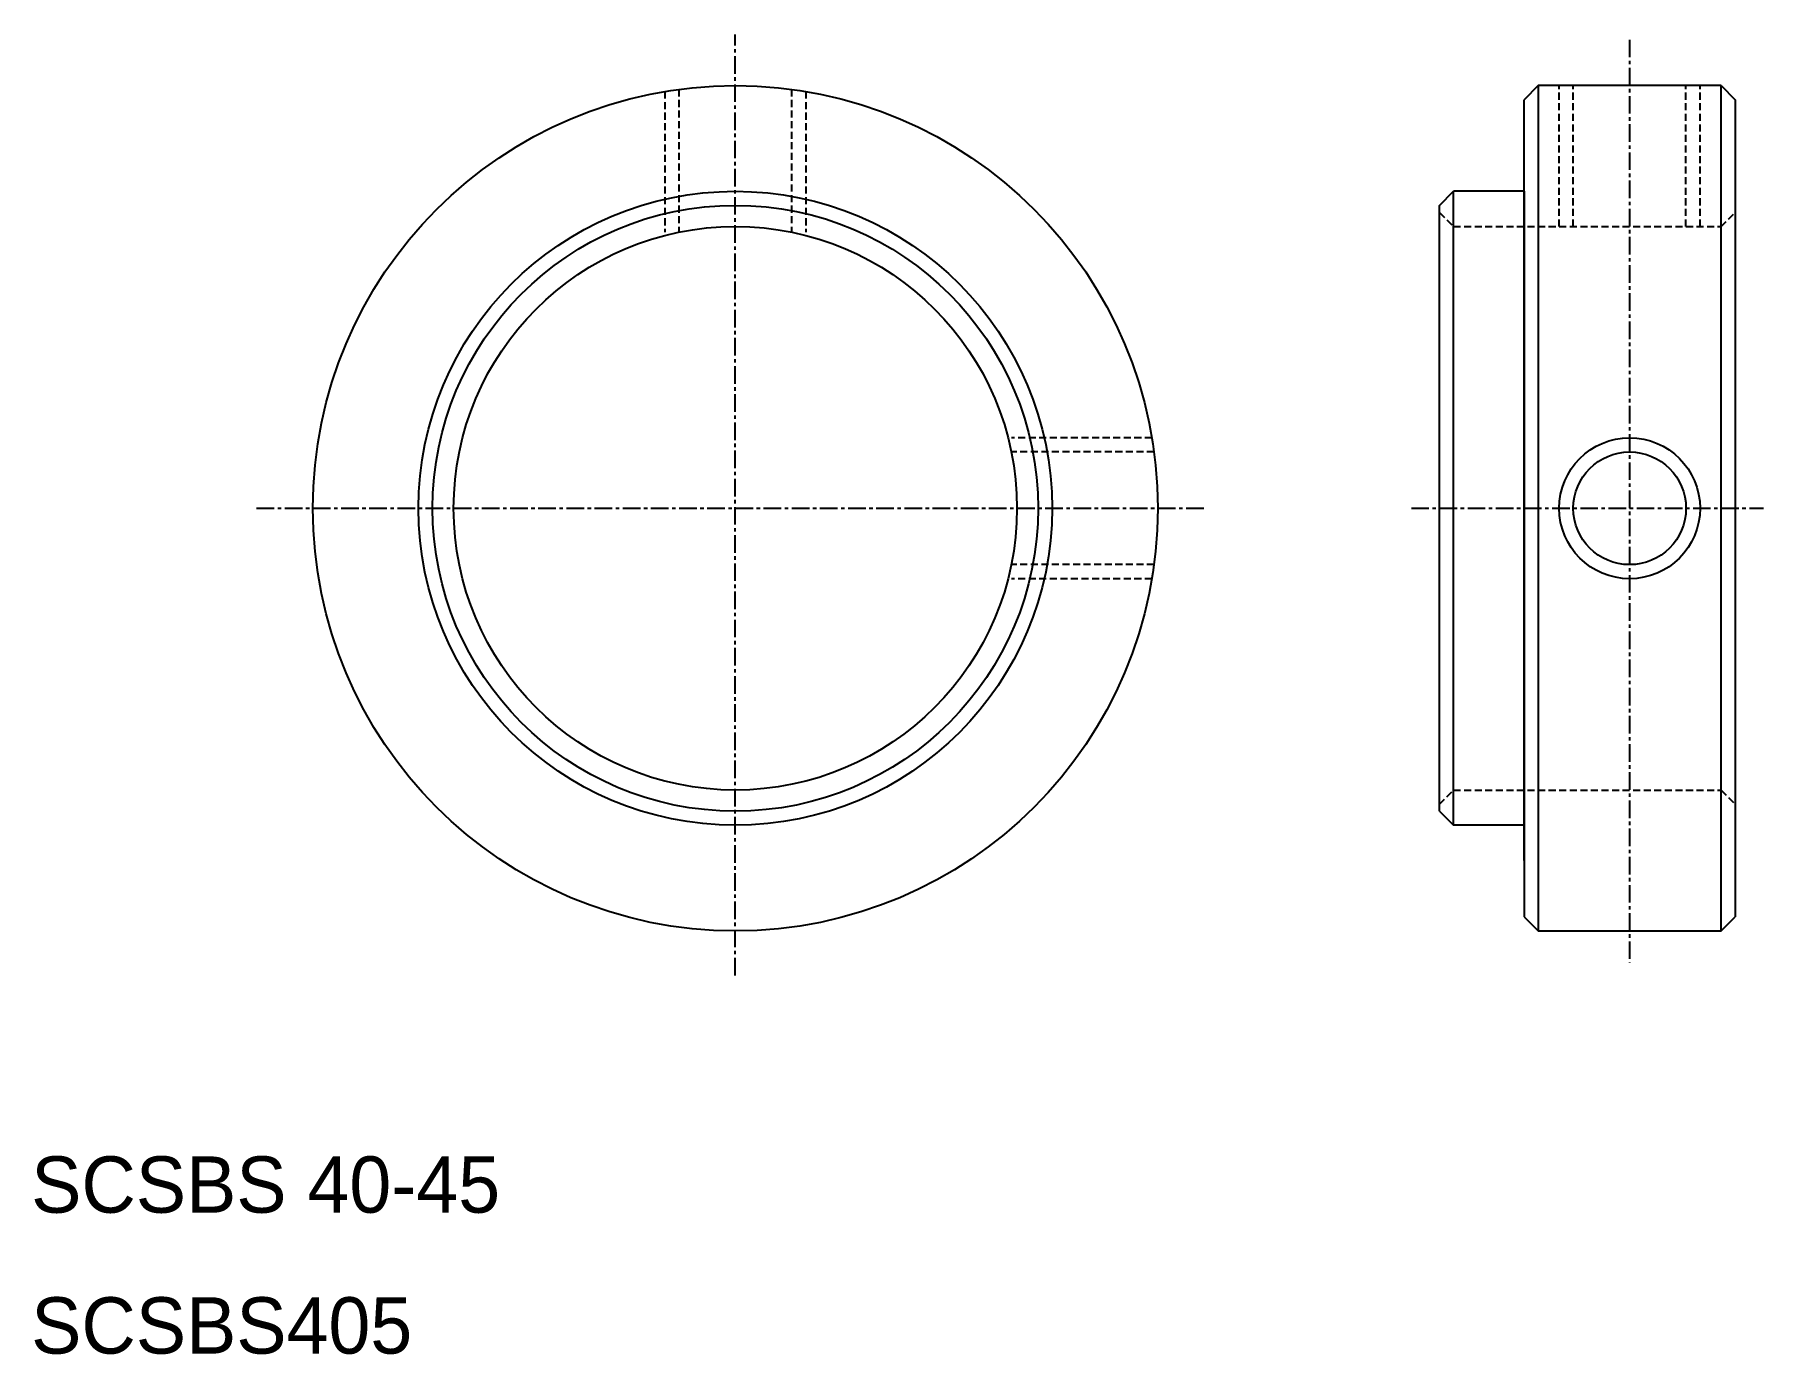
# Model space of a CAD drawing. Extents: x 10 to 133, y 10 to 104.
import ezdxf

# ---------------------------------------------------------------- set-up
doc = ezdxf.new("R2010")
doc.units = 0
doc.linetypes.add('CENTER', pattern=[2, 1.25, -0.25, 0.25, -0.25])
doc.linetypes.add('DASHED', pattern=[0.75, 0.5, -0.25])
doc.layers.get('0').update_dxf_attribs({"linetype": 'CONTINUOUS'})
doc.layers.add('CENTER', color=1, linetype='CENTER')

msp = doc.modelspace()

# ---------------------------------------------------------------- linework, layer by layer
at = {"color": 3, "linetype": 'DASHED'}
for p, q in [((55, 99.58), (55, 89.6)), ((56, 99.73), (56, 89.6)), ((64, 99.73), (64, 89.6)), ((65, 99.58), (65, 89.6)), ((118.5, 90), (118.5, 100)), ((119.5, 90), (119.5, 100)), ((127.5, 90), (127.5, 100)), ((128.5, 90), (128.5, 100)), ((110, 91), (111, 90)), ((130, 90), (131, 91)), ((111, 90), (130, 90)), ((89.58, 75), (79.6, 75)), ((89.73, 74), (79.6, 74)), ((89.73, 66), (79.6, 66)), ((89.58, 65), (79.6, 65)), ((110, 49), (111, 50)), ((111, 50), (130, 50)), ((130, 50), (131, 49))]:
    msp.add_line(p, q, dxfattribs=at)
at = {"color": 7, "linetype": 'CONTINUOUS'}
for p, q in [((117, 100), (116, 99)), ((130, 100), (117, 100)), ((117, 100), (117, 40)), ((130, 100), (131, 99)), ((130, 40), (130, 100)), ((116, 89), (116, 99)), ((131, 99), (131, 41)), ((110, 91.5), (111, 92.5)), ((111, 47.5), (111, 92.5)), ((116, 92.5), (111, 92.5)), ((116, 92.5), (116, 41)), ((110, 48.5), (110, 91.5)), ((116, 51), (116, 89)), ((116, 45), (116, 51)), ((110, 48.5), (111, 47.5)), ((116, 47.5), (111, 47.5)), ((116, 41), (117, 40)), ((130, 40), (131, 41)), ((117, 40), (130, 40))]:
    msp.add_line(p, q, dxfattribs=at)
for centre, radius in [((60, 70), 30), ((60, 70), 22.5), ((60, 70), 21.5), ((60, 70), 20), ((123.5, 70), 4)]:
    msp.add_circle(centre, radius, dxfattribs=at)
at = {"color": 3}
msp.add_circle((123.5, 70), 5, dxfattribs=at)
at = {"layer": 'CENTER', "color": 1, "linetype": 'CENTER'}
for p, q in [((60, 36.84), (60, 103.62)), ((123.5, 103.26), (123.5, 37.74)), ((26.01, 70), (93.39, 70)), ((108, 70), (133, 70))]:
    msp.add_line(p, q, dxfattribs=at)

# ---------------------------------------------------------------- texts
at = {"color": 7, "linetype": 'CONTINUOUS'}
for s, p in [('SCSBS 40-45', (10, 20)), ('SCSBS405', (10, 10))]:
    msp.add_text(s, height=4, dxfattribs=at).set_placement(p)

doc.saveas('drawing.dxf')
